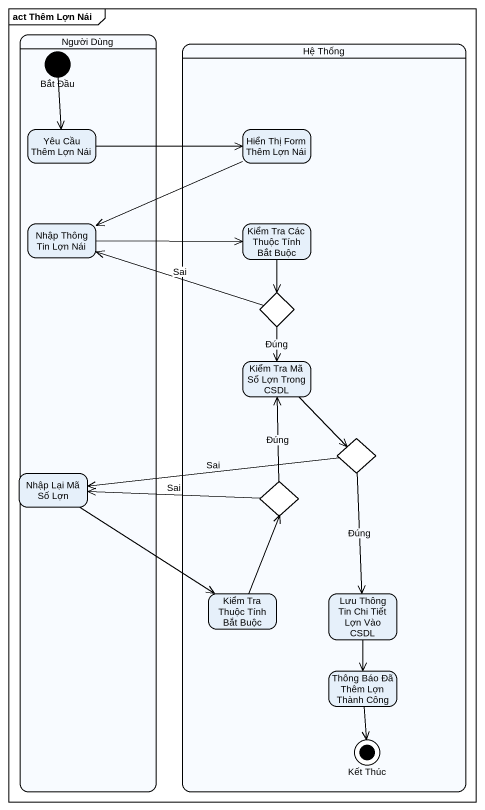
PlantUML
@startuml
mainframe act Thêm Lợn Nái
hide empty description
state "Người Dùng" as Người_Dùng {
  state "Bắt Đầu" as Bắt_Đầu <<start>>
  state "Yêu Cầu Thêm Lợn Nái" as Yêu_Cầu_Thêm_Lợn_Nái
  state "Nhập Thông Tin Lợn Nái" as Nhập_Thông_Tin_Lợn_Nái
  state "Nhập Lại Mã Số Lợn" as Nhập_Lại_Mã_Số_Lợn
}
state "Hệ Thống" as Hệ_Thống {
  state "Hiển Thị Form Thêm Lợn Nái" as Hiển_Thị_Form_Thêm_Lợn_Nái
  state "Kiểm Tra Các Thuộc Tính Bắt Buộc" as Kiểm_Tra_Các_Thuộc_Tính_Bắt
  state choice1 <<choice>>
  state "Kiểm Tra Mã Số Lợn Trong CSDL" as Kiểm_Tra_Mã_Số_Lợn_Trong
  state choice2 <<choice>>
  state choice3 <<choice>>
  state "Kiểm Tra Thuộc Tính Bắt Buộc" as Kiểm_Tra_Thuộc_Tính_Bắt_Buộc
  state "Lưu Thông Tin Chi Tiết Lợn Vào CSDL" as Lưu_Thông_Tin_Chi_Tiết_Lợn
  state "Thông Báo Đã Thêm Lợn Thành Công" as Thông_Báo_Đã_Thêm_Lợn_Thành
  state "Kết Thúc" as Kết_Thúc <<end>>
}
Bắt_Đầu --> Yêu_Cầu_Thêm_Lợn_Nái
Yêu_Cầu_Thêm_Lợn_Nái -right-> Hiển_Thị_Form_Thêm_Lợn_Nái
Hiển_Thị_Form_Thêm_Lợn_Nái -left-> Nhập_Thông_Tin_Lợn_Nái
Nhập_Thông_Tin_Lợn_Nái -right-> Kiểm_Tra_Các_Thuộc_Tính_Bắt
Kiểm_Tra_Các_Thuộc_Tính_Bắt --> choice1
choice1 -left-> Nhập_Thông_Tin_Lợn_Nái : Sai
choice1 --> Kiểm_Tra_Mã_Số_Lợn_Trong : Đúng
Kiểm_Tra_Mã_Số_Lợn_Trong --> choice2
choice2 -left-> Nhập_Lại_Mã_Số_Lợn : Sai
choice2 --> Lưu_Thông_Tin_Chi_Tiết_Lợn : Đúng
Nhập_Lại_Mã_Số_Lợn --> Kiểm_Tra_Thuộc_Tính_Bắt_Buộc
choice3 -up-> Kiểm_Tra_Mã_Số_Lợn_Trong : Đúng
choice3 -left-> Nhập_Lại_Mã_Số_Lợn : Sai
Kiểm_Tra_Thuộc_Tính_Bắt_Buộc -up-> choice3
Lưu_Thông_Tin_Chi_Tiết_Lợn --> Thông_Báo_Đã_Thêm_Lợn_Thành
Thông_Báo_Đã_Thêm_Lợn_Thành --> Kết_Thúc
@enduml
